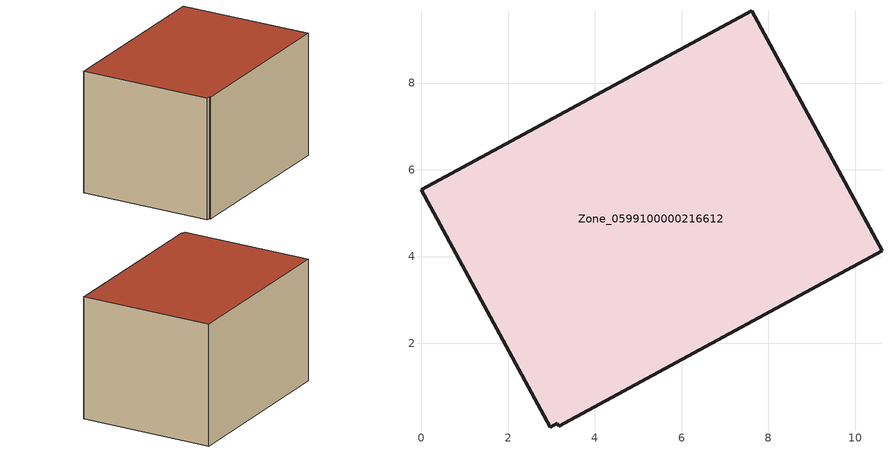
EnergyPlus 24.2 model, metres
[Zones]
Zone_0599100000216612
 floor ground (C_G): 3.12,0.15 2.96,0.07 0,5.54 7.62,9.66 10.62,4.13 3.16,0.09 z0
 wall outside (C_F): 10.62,4.13 7.62,9.66 0,5.54 2.96,0.07 3.12,0.15 3.16,0.09 10.62,4.13 z0:5.74
 roof outside (C_R): 2.96,0.07 3.12,0.15 3.16,0.09 10.62,4.13 7.62,9.66 0,5.54 z5.74
[BUILDING]
Pand.0599100000216612: North Axis=0; Terrain=City; Loads Convergence Tolerance Value=0.04; Temperature Convergence Tolerance Value=0.4; Solar Distribution=FullExterior; Maximum Number of Warmup Days=25; Minimum Number of Warmup Days=1
[Site:Location]
Rotterdam.The.Hague.AP_ZH_NLD Design_Conditions: Latitude=51.96; Longitude=4.45; Time Zone=1; Elevation=-4.5
[SITE:GROUNDTEMPERATURE:BUILDINGSURFACE]
18, 18, 18, 18, 18, 18, 18, 18, 18, 18, 18, 18
[MATERIAL] Thermal Absorptance=0.9; Solar Absorptance=0.7; Visible Absorptance=0.7
Name | Roughness | Thickness | Conductivity | Density | Specific Heat
G.TI.1946-1964 | MediumSmooth | 0.15 | 1 | 540 | 1210
F.TI.1946-1964 | Rough | 0.3 | 0.857143 | 1920 | 840
R.TI.1946-1964 | MediumRough | 0.2 | 0.277778 | 1500 | 1000
[CONSTRUCTION]
C_G: G.TI.1946-1964
C_F: F.TI.1946-1964
C_R: R.TI.1946-1964
[ZONE]
Zone_0599100000216612: Type=1; Multiplier=1; Ceiling Height=Autocalculate; Volume=Autocalculate; Floor Area=autocalculate; Part of Total Floor Area=Yes
[ZONEINFILTRATION:DESIGNFLOWRATE]
Infil_Zone_0599100000216612: Zone or ZoneList or Space or SpaceList=Zone_0599100000216612; Schedule=AlwaysOn; Design Flow Rate Calculation Method=Flow/Area; Flow Rate per Floor Area=0.003; Constant Term Coefficient=1; Temperature Term Coefficient=0; Velocity Term Coefficient=0; Velocity Squared Term Coefficient=0
[HVACTEMPLATE:ZONE:IDEALLOADSAIRSYSTEM]
Zone_0599100000216612: Maximum Heating Supply Air Temperature=50; Minimum Cooling Supply Air Temperature=13; Maximum Heating Supply Air Humidity Ratio=0.0156; Minimum Cooling Supply Air Humidity Ratio=0.0077; Heating Limit=NoLimit; Cooling Limit=NoLimit; Dehumidification Control Type=ConstantSensibleHeatRatio; Cooling Sensible Heat Ratio=0.7; Dehumidification Setpoint=60; Humidification Control Type=None; Humidification Setpoint=30; Outdoor Air Method=None; Outdoor Air Flow Rate per Person=0.00944; Outdoor Air Flow Rate per Zone Floor Area=0; Outdoor Air Flow Rate per Zone=0; Demand Controlled Ventilation Type=None; Outdoor Air Economizer Type=NoEconomizer; Heat Recovery Type=None; Sensible Heat Recovery Effectiveness=0.7; Latent Heat Recovery Effectiveness=0.65
[ZONECONTROL:THERMOSTAT]
ThermostatControl_Zone_0599100000216612: Zone or ZoneList=Zone_0599100000216612; Control Type Schedule=DualSetpointControlType; Control 1=Thermostat_Zone_0599100000216612; Temperature Difference Between Cutout And Setpoint=0
[THERMOSTATSETPOINT:DUALSETPOINT]
Thermostat_Zone_0599100000216612: Heating Setpoint Temperature Schedule=HeatingSetpoint_Zone_0599100000216612; Cooling Setpoint Temperature Schedule=CoolingSetpoint_Zone_0599100000216612
[SCHEDULE:COMPACT]
HeatingSetpoint_Zone_0599100000216612: Through: 12/31, For: AllDays, Until: 24:00, 21
CoolingSetpoint_Zone_0599100000216612: Through: 12/31, For: AllDays, Until: 24:00, 24
DualSetpointControlType: Through: 12/31, For: AllDays, Until: 24:00, 4
AlwaysOn: Through: 12/31, For: AllDays, Until: 24:00, 1
